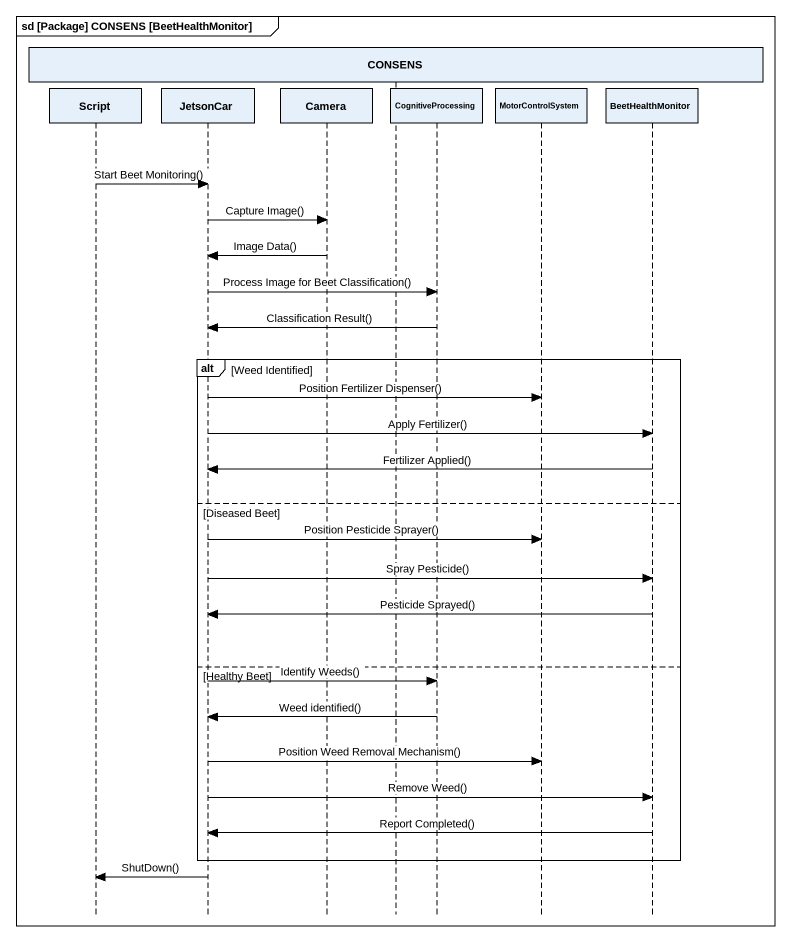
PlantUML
@startuml
mainframe sd [Package] CONSENS [BeetHealthMonitor]
hide footbox
participant Script
participant JetsonCar
participant Camera
participant CONSENS
participant CognitiveProcessing
participant MotorControlSystem
participant BeetHealthMonitor

Script -> JetsonCar : Start Beet Monitoring()
JetsonCar -> Camera : Capture Image()
Camera -> JetsonCar : Image Data()
JetsonCar -> CognitiveProcessing : Process Image for Beet Classification()
CognitiveProcessing -> JetsonCar : Classification Result()
alt Weed Identified
  JetsonCar -> MotorControlSystem : Position Fertilizer Dispenser()
  JetsonCar -> BeetHealthMonitor : Apply Fertilizer()
  BeetHealthMonitor -> JetsonCar : Fertilizer Applied()
else Diseased Beet
  JetsonCar -> MotorControlSystem : Position Pesticide Sprayer()
  JetsonCar -> BeetHealthMonitor : Spray Pesticide()
  BeetHealthMonitor -> JetsonCar : Pesticide Sprayed()
else Healthy Beet
  JetsonCar -> CognitiveProcessing : Identify Weeds()
  CognitiveProcessing -> JetsonCar : Weed identified()
  JetsonCar -> MotorControlSystem : Position Weed Removal Mechanism()
  JetsonCar -> BeetHealthMonitor : Remove Weed()
  BeetHealthMonitor -> JetsonCar : Report Completed()
end
JetsonCar -> Script : ShutDown()
@enduml
